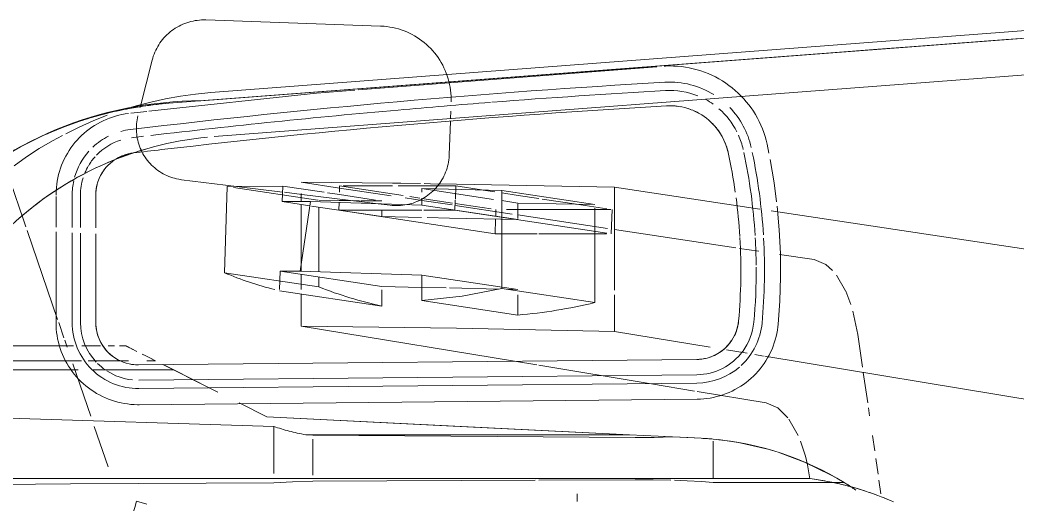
# Model space of a CAD drawing. Header units: inches. Extents: x -1221 to 179, y -822 to 880.
# Drawn here: x 71.1 to 78.06, y 191.94 to 195.32 of the extents above; entities that cross this region are included whole.
import ezdxf

# ---------------------------------------------------------------- set-up
doc = ezdxf.new("R2010")
doc.units = ezdxf.units.IN
doc.header["$MEASUREMENT"] = 0
doc.layers.add('X1$0$I-FURN', color=30, linetype='Continuous', lineweight=9)

# ---------------------------------------------------------------- blocks, each defined once
blk = doc.blocks.new('X1$0$Allsteel Seating Acuity Work-Conference Chair1 - Fully Adj_ Arms_ Mesh Back-5258284-FIRST FLOOR POWER _ SIGNAL')
at = {"layer": 'X1$0$I-FURN'}
for p, q in [((-11.0889, 4.849), (-11.4298, 2.5922)), ((-12.7014, 4.5547), (-12.2541, -1.3178)), ((-11.9474, -1.2944), (-12.3946, 4.578)), ((-12.3946, 4.578), (-11.9474, -1.2944)), ((-10.4147, 2.5483), (-10.0895, 4.5154)), ((-12.6375, 4.3995), (-12.6247, 4.2318)), ((-12.6247, 4.2318), (-12.1799, -1.6096)), ((-9.5511, 3.3429), (-9.4552, 3.3566)), ((-10.0539, 3.2703), (-9.9997, 3.2782)), ((-9.862, 3.2981), (-9.7537, 3.3137)), ((-9.7007, 3.3214), (-9.5918, 3.3371)), ((-10.5656, 3.1963), (-10.3378, 3.2292)), ((-10.3013, 3.2345), (-10.0895, 3.2652)), ((-10.8699, 3.1116), (-10.7753, 3.1483)), ((-10.7288, 3.1623), (-10.5656, 3.1963)), ((-10.9809, 3.0468), (-10.8713, 3.1109)), ((-11.1252, 2.6508), (-11.0889, 2.8908)), ((-9.5587, 2.8615), (-9.6563, 2.8444)), ((-9.862, 2.7797), (-9.9766, 2.7148)), ((-11.2965, 2.6482), (-11.4611, 2.6336)), ((-10.8008, 2.6524), (-10.9661, 2.6576)), ((-10.636, 2.6406), (-10.8008, 2.6524)), ((-11.832, 2.5758), (-11.895, 2.5629)), ((-10.403, 2.5669), (-10.4231, 2.5779)), ((-11.4418, 2.5124), (-11.5949, 1.499)), ((-11.1673, 2.3717), (-11.1473, 2.5045)), ((-10.4264, 2.4777), (-10.4165, 2.5372)), ((-10.3833, 2.5551), (-10.403, 2.5669)), ((-10.3274, 2.5151), (-10.3455, 2.5292)), ((-10.0895, 2.5572), (-10.1693, 2.0747)), ((-10.4589, 2.281), (-10.4353, 2.424)), ((-11.2991, 1.499), (-11.1714, 2.345)), ((-10.5882, 1.499), (-10.4781, 2.1652)), ((-10.1232, 2.1665), (-10.1276, 2.189)), ((-12.397, 2.1272), (-12.4061, 2.101)), ((-12.4212, 2.0477), (-12.4272, 2.0206)), ((-10.3545, -1.8204), (-10.3926, 2.0725)), ((-10.3926, 2.0725), (-10.3545, -1.8204)), ((-10.3545, -1.8204), (-10.3926, 2.0725)), ((-10.2476, -1.8194), (-10.2857, 2.0735)), ((-10.2278, 2.0741), (-10.1897, -1.8188)), ((-10.1721, 2.0576), (-10.2217, 1.7574)), ((-10.0769, -1.8177), (-10.115, 2.0752)), ((-12.4358, 1.9658), (-12.4384, 1.9382)), ((-12.4398, 1.8551), (-12.4393, 1.8459)), ((-12.4352, 1.7931), (-12.2741, -0.2859)), ((-10.2245, 1.7405), (-10.3518, 0.9704)), ((-11.5949, 1.499), (-10.8752, 1.499)), ((-11.4381, 1.4817), (-11.2694, 1.4764)), ((-11.4381, 0.8242), (-11.4381, 1.4723)), ((-10.8445, 1.499), (-10.5882, 1.499)), ((-11.4435, 1.4462), (-11.4754, 1.2349)), ((-11.434, 0.3862), (-11.2742, 1.4442)), ((-11.4011, 0.8242), (-11.3066, 1.4498)), ((-11.2694, 1.4434), (-11.2694, 0.9704)), ((-11.4727, 1.3614), (-11.5707, 0.7126)), ((-11.4484, 1.3614), (-10.7895, 1.3614)), ((-10.7895, 1.3614), (-10.8875, 0.7126)), ((-11.4754, 1.2349), (-11.5117, 0.9944)), ((-11.5154, 0.9704), (-11.537, 0.8273)), ((-11.2694, 0.9599), (-11.2694, 0.6662)), ((-10.354, 0.9576), (-10.6258, -0.6865)), ((-11.537, 0.8273), (-11.5543, 0.7126)), ((-11.4837, 0.8242), (-11.5005, 0.7126)), ((-11.3763, 0.8242), (-11.4792, 0.8242)), ((-11.3679, 0.8242), (-11.4691, 0.154)), ((-11.4671, 0.3873), (-11.4069, 0.7853)), ((-11.4381, 0.7457), (-11.4381, 0.8242)), ((-10.8802, 0.8242), (-10.9814, 0.154)), ((-10.8802, 0.8242), (-10.8821, 0.7494)), ((-10.7026, 0.8242), (-10.8431, 0.8242)), ((-10.7026, 0.8242), (-10.8038, 0.154)), ((-11.5707, 0.7126), (-11.5849, 0.154)), ((-10.8875, 0.7126), (-11.5707, 0.7126)), ((-11.5091, 0.6556), (-11.5849, 0.154)), ((-11.5617, 0.6634), (-11.574, 0.582)), ((-11.481, 0.3877), (-11.4431, 0.639)), ((-11.3911, 0.6701), (-11.4381, 0.6716)), ((-11.434, -0.4239), (-11.2694, 0.6662)), ((-11.2694, 0.6662), (-11.3715, 0.6695)), ((-10.8835, 0.6904), (-10.8915, 0.3477)), ((-11.5757, 0.5712), (-11.6028, 0.3916)), ((-12.2713, 0.3554), (-12.2915, 0.3524)), ((-12.073, 0.355), (-12.1242, 0.3568)), ((-11.8206, 0.3462), (-12.0523, 0.3543)), ((-11.5118, 0.3887), (-11.6028, 0.3916)), ((-11.6028, 0.3916), (-11.6028, 0.113)), ((-11.5163, 0.154), (-11.4838, 0.3694)), ((-11.434, 0.3862), (-11.5041, 0.3884)), ((-11.5023, 0.154), (-11.4702, 0.3666)), ((-11.434, 0.1696), (-11.434, 0.3862)), ((-10.8919, 0.3258), (-10.8956, 0.1535)), ((-11.619, 0.2158), (-11.6197, 0.1702)), ((-11.62, 0.1464), (-11.6219, 0.0078)), ((-11.5849, 0.154), (-11.5588, 0.154)), ((-11.5287, 0.0718), (-11.5184, 0.1403)), ((-11.5198, 0.0379), (-11.5023, 0.154)), ((-11.5176, 0.154), (-11.4691, 0.154)), ((-11.4691, 0.154), (-11.4936, -0.6215)), ((-11.434, -0.4239), (-11.434, 0.154)), ((-11.3889, -0.1251), (-11.3833, 0.1535)), ((-11.0083, -0.6948), (-10.9814, 0.154)), ((-10.9814, 0.154), (-10.8038, 0.154)), ((-10.8956, 0.1535), (-10.9012, -0.1251)), ((-11.6028, 0.113), (-11.6028, -0.0092)), ((-11.476, 0.0652), (-11.4797, 0.0795)), ((-11.6219, 0.0078), (-11.6226, -0.0505)), ((-11.5588, -0.1277), (-11.5359, 0.0244)), ((-11.6226, -0.0505), (-11.6292, -0.6865)), ((-11.6028, -0.0498), (-11.6028, -0.3936)), ((-11.5888, -0.419), (-11.5343, -0.0582)), ((-11.4787, -0.1504), (-11.4684, -0.0663)), ((-12.7189, -0.1345), (-12.7614, -1.3522)), ((-11.6028, -0.4186), (-11.5588, -0.1277)), ((-11.5, -0.2709), (-11.4983, -0.1251)), ((-11.3889, -0.1251), (-11.4628, -0.6143)), ((-11.434, -0.1251), (-11.3889, -0.1251)), ((-10.9012, -0.1251), (-11.0083, -0.8342)), ((-10.8792, -0.1251), (-10.7646, -0.1251)), ((-10.7646, -0.1251), (-10.8723, -0.8385)), ((-11.5439, -0.681), (-11.4787, -0.1504)), ((-11.5429, -0.4205), (-11.5048, -0.1682)), ((-11.5015, -0.4219), (-11.5007, -0.3444)), ((-11.5006, -0.3284), (-11.5001, -0.2794)), ((-11.6292, -0.6865), (-11.5888, -0.419)), ((-11.6028, -0.4186), (-11.5588, -0.42)), ((-11.5552, -0.5021), (-11.5429, -0.4205)), ((-11.5029, -0.5626), (-11.5015, -0.4219)), ((-11.4873, -0.4222), (-11.434, -0.4239)), ((-11.6025, -0.8154), (-11.5588, -0.5261)), ((-11.5039, -0.5695), (-11.5928, -1.1583)), ((-11.4936, -0.6215), (-11.0083, -0.6948)), ((-11.4936, -0.6215), (-11.4936, -0.8188)), ((-11.4645, -0.6259), (-11.4936, -0.8188)), ((-11.0041, -0.5626), (-11.4547, -0.5626)), ((-10.8983, -0.5626), (-10.9977, -1.2213)), ((-10.8983, -0.5626), (-10.9673, -0.5626)), ((-11.5588, -0.803), (-11.5439, -0.681)), ((-11.551, -0.6865), (-11.4936, -0.6865)), ((-11.4737, -0.6865), (-11.008, -0.6865)), ((-11.0083, -0.8342), (-11.0083, -0.6948)), ((-10.986, -0.6865), (-10.8806, -0.6865)), ((-10.8494, -0.6865), (-10.6258, -0.6865)), ((-11.6025, -0.8154), (-11.5995, -1.2022)), ((-11.4936, -0.8188), (-11.6025, -0.8154)), ((-11.6, -1.138), (-11.5605, -0.8167)), ((-10.881, -0.8382), (-11.0083, -0.8342)), ((-11.6469, -1.5204), (-11.6, -1.138)), ((-11.5995, -1.2022), (-10.9977, -1.2213)), ((-11.6649, -1.5967), (-11.6604, -1.5831)), ((-12.4812, -1.7262), (-12.1502, -1.8106)), ((-12.1229, -1.7628), (-12.1107, -1.8748)), ((-11.9495, -1.7868), (-11.9394, -1.8712)), ((-11.7806, -1.7585), (-11.7695, -1.7494)), ((-12.093, -1.8252), (-12.079, -1.8285)), ((-12.0506, -1.8333), (-12.0363, -1.8349)), ((-12.0076, -1.8363), (-11.9932, -1.8362)), ((-11.908, -1.8233), (-11.8942, -1.8192)), ((-12.1016, -1.9367), (-12.0967, -1.9591)), ((-12.0967, -1.9591), (-12.0908, -1.9813)), ((-12.0908, -1.9813), (-12.084, -2.0032)), ((-12.0679, -2.0461), (-12.0586, -2.0671)), ((-12.0257, -2.1274), (-12.0131, -2.1466)), ((-11.5396, -2.1191), (-11.3112, -2.1191)), ((-11.3112, -2.1191), (-11.5396, -2.1191)), ((-11.5396, -2.1191), (-11.3112, -2.1191)), ((-11.2682, -2.1191), (-10.6503, -2.1191)), ((-10.6503, -2.1191), (-11.2682, -2.1191)), ((-11.2682, -2.1191), (-10.6503, -2.1191)), ((-10.1678, -2.1331), (-10.1558, -2.1136)), ((-10.1558, -2.1136), (-10.1446, -2.0936)), ((-11.9858, -2.1835), (-11.971, -2.201)), ((-11.5396, -2.2261), (-11.3128, -2.2261)), ((-11.5396, -2.284), (-11.3137, -2.284)), ((-11.2765, -2.284), (-10.6503, -2.284)), ((-11.2736, -2.2261), (-10.6503, -2.2261)), ((-11.8498, -2.3055), (-11.8303, -2.3176)), ((-11.8303, -2.3176), (-11.8103, -2.3288)), ((-11.8103, -2.3288), (-11.7899, -2.3392)), ((-11.5303, -2.3967), (-11.3154, -2.3967)), ((-11.2822, -2.3967), (-10.6503, -2.3967))]:
    blk.add_line(p, q, dxfattribs=at)
at = {"layer": 'X1$0$I-FURN', "lineweight": 13}
for p, q in [((-12.1969, -1.3862), (-12.663, 4.7339)), ((-9.4053, 3.4285), (-9.4249, 3.382)), ((-9.443, 3.336), (-9.4632, 3.2805)), ((-9.4738, 3.2493), (-9.4938, 3.1849)), ((-9.4938, 3.1849), (-9.5202, 3.0858)), ((-9.5237, 3.0711), (-9.5367, 3.0109)), ((-9.5332, 3.1013), (-9.5332, 3.0243)), ((-9.5332, 3.0243), (-9.5332, 2.1861)), ((-9.545, 2.9668), (-9.5606, 2.8632)), ((-9.5606, 2.8632), (-9.5606, 2.1861)), ((-9.5606, 0.9451), (-9.5606, 2.8632)), ((-9.676, 2.8252), (-9.7408, 2.6531)), ((-9.813, 2.3642), (-9.833, 2.2229)), ((-9.5606, 2.1861), (-9.8232, 2.1861)), ((-9.5606, 2.1826), (-9.5606, 2.1082)), ((-9.8424, 2.1033), (-9.8523, 1.9024)), ((-9.5606, 2.1053), (-9.5606, 2.0106)), ((-9.5606, 2.0012), (-9.5606, 1.9084)), ((-9.8671, 1.6037), (-9.8523, 1.9024)), ((-9.8523, 1.9024), (-9.8671, 1.6037)), ((-9.5606, 1.8884), (-9.5606, 1.7693)), ((-9.5508, 1.8922), (-9.5532, 1.7691)), ((-9.5606, 1.766), (-9.5606, 1.2379)), ((-9.5532, 1.7691), (-9.5536, 1.6421)), ((-9.8671, 1.6037), (-9.9923, -0.9273)), ((-9.8671, -0.6542), (-9.8671, 1.6037)), ((-9.8649, -0.6061), (-9.8473, 1.6421)), ((-9.5536, 1.6421), (-9.5504, 0.9704)), ((-9.5606, 1.2379), (-9.5606, 0.9704)), ((-9.401, 1.2379), (-9.454, 1.2379)), ((-9.5606, 0.9451), (-9.5606, -0.6061)), ((-9.5606, -3.4708), (-9.5606, 0.9451)), ((-9.5503, 0.9451), (-9.5428, -0.6061)), ((-9.5856, -0.6061), (-9.8371, -0.6061)), ((-9.5606, -0.6087), (-9.5606, -0.7409)), ((-9.5606, -0.7487), (-9.5606, -0.8683)), ((-10.003, -3.3609), (-9.9247, -0.8768)), ((-9.5965, -0.8768), (-9.9247, -0.8768)), ((-9.5606, -0.8768), (-9.5606, -2.0042)), ((-9.5321, -0.8768), (-9.5246, -2.296)), ((-10.0888, -1.1187), (-9.9923, -0.9273)), ((-9.9923, -0.9273), (-10.0872, -1.1156)), ((-10.1638, -1.2675), (-10.1941, -1.3278)), ((-10.1941, -1.3278), (-10.1646, -1.2691)), ((-10.3569, -1.651), (-10.1945, -1.3285)), ((-10.1945, -1.3285), (-10.3189, -1.5756)), ((-10.3189, -1.5756), (-10.3563, -1.6497)), ((-10.3189, -2.1375), (-10.3189, -1.5756)), ((-10.3937, -1.724), (-10.4239, -1.7839)), ((-10.4128, -1.7619), (-10.3834, -1.7035)), ((-10.3834, -1.7628), (-10.3834, -1.7035)), ((-10.4297, -1.7956), (-10.4148, -1.7658)), ((-9.3836, -1.7628), (-9.4027, -1.8357)), ((-10.4863, -1.9078), (-10.4865, -1.9083)), ((-10.4865, -1.9083), (-10.4865, -1.9538)), ((-10.4765, -1.8884), (-10.4863, -1.9078)), ((-10.3834, -1.9498), (-10.3834, -1.8917)), ((-10.4865, -1.9879), (-10.4865, -2.0332)), ((-10.3834, -2.1726), (-10.3834, -1.9498)), ((-9.5606, -2.0042), (-9.5606, -2.8327)), ((-9.9242, -2.1298), (-9.6432, -2.0337)), ((-9.6432, -2.0337), (-9.9242, -2.1298)), ((-10.4865, -2.0873), (-10.4865, -2.2157)), ((-10.3628, -2.2798), (-9.9977, -2.1549)), ((-9.9977, -2.1549), (-10.3628, -2.2798)), ((-10.3834, -2.2838), (-10.3834, -2.2183)), ((-10.4865, -2.2743), (-10.4865, -2.329)), ((-10.3834, -3.2929), (-10.3834, -2.2838)), ((-10.3189, -3.3111), (-10.3189, -2.2428)), ((-10.6503, -2.3781), (-10.5431, -2.3415)), ((-10.5431, -2.3415), (-10.6503, -2.3781)), ((-10.528, -2.3363), (-10.4786, -2.3194)), ((-10.4786, -2.3194), (-10.528, -2.3363)), ((-10.4865, -2.329), (-10.4865, -3.2638)), ((-11.2924, -2.5978), (-10.6711, -2.3853)), ((-10.6711, -2.3853), (-11.2924, -2.5978)), ((-11.6246, -2.7114), (-11.3741, -2.6257)), ((-11.3741, -2.6257), (-11.6246, -2.7114)), ((-11.3741, -2.6257), (-11.3186, -2.6067)), ((-11.3186, -2.6067), (-11.3741, -2.6257))]:
    blk.add_line(p, q, dxfattribs=at)
at = {"layer": 'X1$0$I-FURN', "flags": 128}
for points in [[(-12.1799, -1.6096), (-12.2734, -0.3811), (-12.3595, 0.7487), (-12.4363, 1.7575), (-12.5024, 2.6256), (-12.5565, 3.336), (-12.5976, 3.8749), (-12.6247, 4.2318), (-12.6375, 4.3995)], [(-11.0889, 2.8908), (-11.0553, 2.9718), (-11.0131, 3.0198)], [(-9.6563, 2.8444), (-9.7169, 2.83), (-9.8231, 2.7958)], [(-10.9661, 2.6576), (-11.1314, 2.6562), (-11.2965, 2.6482)], [(-9.9847, 2.7087), (-10.0539, 2.6392), (-10.0895, 2.5572)], [(-11.4923, 2.6296), (-11.6251, 2.6125), (-11.788, 2.5848)], [(-10.4646, 2.5975), (-10.4859, 2.606), (-10.5075, 2.6137), (-10.5294, 2.6205), (-10.5515, 2.6264), (-10.5739, 2.6314), (-10.5965, 2.6356), (-10.6192, 2.6388), (-10.636, 2.6406)], [(-10.4231, 2.5779), (-10.4436, 2.5881), (-10.4646, 2.5975)], [(-11.895, 2.5629), (-11.922, 2.5564), (-11.9487, 2.5489), (-11.975, 2.5403), (-12.001, 2.5307), (-12.0266, 2.52), (-12.0518, 2.5084), (-12.0764, 2.4957), (-12.1006, 2.482), (-12.1241, 2.4674), (-12.1471, 2.4519), (-12.1694, 2.4354)], [(-10.3455, 2.5292), (-10.3642, 2.5425), (-10.3833, 2.5551)], [(-10.2767, 2.4687), (-10.293, 2.4848), (-10.3099, 2.5003), (-10.3274, 2.5151)], [(-12.1694, 2.4354), (-12.1911, 2.4181), (-12.212, 2.3999), (-12.2322, 2.3809)], [(-10.1276, 2.189), (-10.1328, 2.2113), (-10.1389, 2.2334), (-10.1459, 2.2553), (-10.1538, 2.2768), (-10.1625, 2.298), (-10.172, 2.3189), (-10.1824, 2.3393), (-10.1936, 2.3594), (-10.2056, 2.3789), (-10.2183, 2.398), (-10.2318, 2.4165), (-10.2461, 2.4345), (-10.261, 2.4519), (-10.2767, 2.4687)], [(-12.2322, 2.3809), (-12.2516, 2.3612), (-12.2702, 2.3406)], [(-12.2702, 2.3406), (-12.288, 2.3193), (-12.3049, 2.2974), (-12.3209, 2.2747), (-12.336, 2.2515), (-12.3502, 2.2276), (-12.3634, 2.2032), (-12.3756, 2.1783), (-12.3868, 2.153), (-12.397, 2.1272)], [(-10.1173, 2.121), (-10.1198, 2.1438), (-10.1232, 2.1665)], [(-12.4061, 2.101), (-12.4142, 2.0745), (-12.4212, 2.0477)], [(-10.115, 2.0752), (-10.1157, 2.0981), (-10.1173, 2.121)], [(-12.4272, 2.0206), (-12.432, 1.9933), (-12.4358, 1.9658)], [(-12.4384, 1.9382), (-12.44, 1.9105), (-12.4404, 1.8828), (-12.4398, 1.8551)], [(-11.5949, 1.499), (-11.6163, 0.3969), (-11.619, 0.2158)], [(-10.6258, -0.6865), (-10.6117, 0.3969), (-10.5882, 1.499)], [(-11.4837, 0.8242), (-11.4784, 1.0925), (-11.4727, 1.3614)], [(-11.3825, 0.1921), (-11.3791, 0.3477), (-11.3679, 0.8242)], [(-10.8038, 0.154), (-10.8347, 0.4358), (-10.8875, 0.7126)], [(-12.2915, 0.3524), (-12.3116, 0.3487), (-12.3316, 0.3441)], [(-12.1896, 0.3591), (-12.21, 0.3594), (-12.2305, 0.3589), (-12.2509, 0.3575), (-12.2713, 0.3554)], [(-12.3709, 0.3326), (-12.3901, 0.3257), (-12.4091, 0.318), (-12.4277, 0.3095), (-12.446, 0.3004), (-12.464, 0.2904), (-12.4815, 0.2798), (-12.4985, 0.2685), (-12.5151, 0.2566), (-12.5312, 0.2439), (-12.5468, 0.2307), (-12.5619, 0.2168), (-12.5763, 0.2023), (-12.5902, 0.1873), (-12.6035, 0.1717), (-12.6161, 0.1556), (-12.6281, 0.139), (-12.6394, 0.1219), (-12.6501, 0.1044), (-12.66, 0.0865), (-12.6692, 0.0683), (-12.6776, 0.0496), (-12.6853, 0.0306), (-12.6923, 0.0114), (-12.6984, -0.0081), (-12.7038, -0.0279), (-12.7084, -0.0478), (-12.7122, -0.0679), (-12.7151, -0.0882), (-12.7173, -0.1086), (-12.7186, -0.129), (-12.7189, -0.1345)], [(-12.3316, 0.3441), (-12.3513, 0.3387), (-12.3709, 0.3326)], [(-11.7993, 0.3448), (-11.814, 0.3459), (-11.8206, 0.3462)], [(-11.6994, 0.3211), (-11.7133, 0.3262), (-11.7273, 0.3307), (-11.7414, 0.3347), (-11.7557, 0.3381), (-11.7702, 0.3409), (-11.7847, 0.3432), (-11.7993, 0.3448)], [(-11.61, 0.2707), (-11.6219, 0.2795), (-11.6341, 0.2877), (-11.6466, 0.2954), (-11.6594, 0.3026), (-11.6725, 0.3093), (-11.6859, 0.3155), (-11.6994, 0.3211)], [(-11.5874, 0.252), (-11.5985, 0.2616), (-11.61, 0.2707)], [(-11.5068, 0.1477), (-11.5139, 0.1607), (-11.5214, 0.1733), (-11.5294, 0.1856), (-11.538, 0.1976), (-11.547, 0.2093), (-11.5564, 0.2205), (-11.5663, 0.2314), (-11.5766, 0.2419), (-11.5874, 0.252)], [(-11.4797, 0.0795), (-11.4841, 0.0935), (-11.4889, 0.1074), (-11.4944, 0.1211), (-11.5003, 0.1345), (-11.5068, 0.1477)], [(-11.4684, -0.0663), (-11.4669, -0.0516), (-11.466, -0.0369), (-11.4656, -0.0222), (-11.4659, -0.0075), (-11.4668, 0.0072), (-11.4682, 0.0218), (-11.4702, 0.0364), (-11.4728, 0.0509), (-11.476, 0.0652)], [(-12.2721, -0.3119), (-12.2514, -0.5791), (-12.1242, -1.7505)], [(-12.2541, -1.3178), (-12.244, -1.4231), (-12.2297, -1.528), (-12.2111, -1.6322), (-12.1884, -1.7355), (-12.1616, -1.8379), (-12.1308, -1.9391)], [(-12.7614, -1.3522), (-12.7616, -1.3671), (-12.7612, -1.382), (-12.7603, -1.3969), (-12.7587, -1.4117), (-12.7565, -1.4265), (-12.7538, -1.4411), (-12.7505, -1.4556), (-12.7466, -1.47), (-12.7421, -1.4842), (-12.7371, -1.4982), (-12.7315, -1.512), (-12.7253, -1.5256), (-12.7186, -1.5389), (-12.7114, -1.552), (-12.7037, -1.5647), (-12.6955, -1.5771), (-12.6868, -1.5892), (-12.6776, -1.6009), (-12.6679, -1.6123), (-12.6578, -1.6232), (-12.6473, -1.6338), (-12.6363, -1.6439), (-12.625, -1.6535), (-12.6133, -1.6627), (-12.6012, -1.6715), (-12.5888, -1.6797), (-12.576, -1.6874), (-12.563, -1.6946), (-12.5497, -1.7013), (-12.5361, -1.7075), (-12.5223, -1.7131), (-12.5083, -1.7181), (-12.4941, -1.7226), (-12.4812, -1.7262)], [(-11.6604, -1.5831), (-11.6564, -1.5693), (-11.653, -1.5553), (-11.6501, -1.5412), (-11.6478, -1.527), (-11.6469, -1.5204)], [(-11.7032, -1.6739), (-11.6955, -1.6617), (-11.6884, -1.6492), (-11.6817, -1.6365), (-11.6756, -1.6235), (-11.67, -1.6102), (-11.6649, -1.5967)], [(-11.7695, -1.7494), (-11.7587, -1.7398), (-11.7484, -1.7297), (-11.7385, -1.7193), (-11.729, -1.7085), (-11.7199, -1.6973), (-11.7113, -1.6858), (-11.7032, -1.6739)], [(-11.8942, -1.8192), (-11.8806, -1.8145), (-11.8672, -1.8093), (-11.854, -1.8036), (-11.841, -1.7973), (-11.8283, -1.7905), (-11.8159, -1.7833)], [(-11.8159, -1.7833), (-11.8038, -1.7755), (-11.792, -1.7672), (-11.7806, -1.7585)], [(-12.079, -1.8285), (-12.0648, -1.8312), (-12.0506, -1.8333)], [(-12.0363, -1.8349), (-12.0219, -1.8359), (-12.0076, -1.8363)], [(-11.9932, -1.8362), (-11.9788, -1.8355), (-11.9645, -1.8342), (-11.9502, -1.8323), (-11.936, -1.8299), (-11.9219, -1.8269), (-11.908, -1.8233)], [(-10.1446, -2.0936), (-10.1342, -2.0732), (-10.1246, -2.0523), (-10.1158, -2.0311), (-10.108, -2.0096), (-10.1009, -1.9877), (-10.0948, -1.9656), (-10.0896, -1.9433), (-10.0852, -1.9208), (-10.0818, -1.8981), (-10.0792, -1.8753), (-10.0776, -1.8525), (-10.0769, -1.8295), (-10.0769, -1.8177)], [(-12.1089, -1.8914), (-12.1057, -1.9141), (-12.1016, -1.9367)], [(-12.084, -2.0032), (-12.0764, -2.0248), (-12.0679, -2.0461)], [(-12.0959, -2.039), (-12.057, -2.1374), (-12.0143, -2.2342), (-11.9677, -2.3292)], [(-12.0586, -2.0671), (-12.0484, -2.0876), (-12.0374, -2.1078), (-12.0257, -2.1274)], [(-12.0131, -2.1466), (-11.9998, -2.1653), (-11.9858, -2.1835)], [(-10.4918, -2.3744), (-10.4699, -2.3676), (-10.4483, -2.36), (-10.427, -2.3515), (-10.406, -2.3421), (-10.3855, -2.3319), (-10.3654, -2.3209), (-10.3457, -2.3092), (-10.3265, -2.2966), (-10.3078, -2.2833), (-10.2897, -2.2692), (-10.2722, -2.2544), (-10.2552, -2.239), (-10.2389, -2.2228), (-10.2233, -2.2061), (-10.2083, -2.1887), (-10.1941, -2.1707), (-10.1805, -2.1522), (-10.1678, -2.1331)], [(-11.971, -2.201), (-11.9556, -2.218), (-11.9395, -2.2343)], [(-11.9395, -2.2343), (-11.9227, -2.2499), (-11.9053, -2.2649), (-11.8874, -2.2792), (-11.8689, -2.2927), (-11.8498, -2.3055)], [(-11.956, -2.3508), (-11.9173, -2.4223), (-11.8633, -2.5133)], [(-11.7899, -2.3392), (-11.7691, -2.3488), (-11.7479, -2.3576), (-11.7263, -2.3655)], [(-11.7263, -2.3655), (-11.7045, -2.3725), (-11.6824, -2.3787), (-11.6601, -2.3839), (-11.6376, -2.3883), (-11.6149, -2.3918), (-11.5921, -2.3943), (-11.5692, -2.396), (-11.5463, -2.3967), (-11.5396, -2.3967)], [(-10.6503, -2.3967), (-10.6273, -2.3963), (-10.6044, -2.3949)], [(-10.6044, -2.3949), (-10.5816, -2.3926), (-10.5589, -2.3894), (-10.5363, -2.3853), (-10.514, -2.3803), (-10.4918, -2.3744)], [(-11.8633, -2.5133), (-11.8056, -2.602), (-11.7445, -2.6884)]]:
    blk.add_lwpolyline(points, dxfattribs=at)
at = {"layer": 'X1$0$I-FURN', "lineweight": 13, "flags": 128}
for points in [[(-9.5332, 3.1013), (-9.5289, 3.1083), (-9.5246, 3.1152)], [(-9.5608, 3.0551), (-9.5885, 3.0058), (-9.676, 2.8252)], [(-9.7524, 2.6164), (-9.7664, 2.5689), (-9.813, 2.3642)], [(-9.5332, 2.1861), (-9.5406, 2.1054), (-9.5466, 2.006), (-9.5501, 1.9178)], [(-9.8523, 1.9024), (-9.847, 2.0093), (-9.8424, 2.1033)], [(-9.8473, 1.6421), (-9.848, 1.7745), (-9.8523, 1.9024)], [(-9.9923, -0.9273), (-9.9303, 0.3273), (-9.8671, 1.6037)], [(-9.8671, -0.6542), (-9.866, -0.6303), (-9.8649, -0.6061)], [(-9.5428, -0.6061), (-9.5383, -0.7472), (-9.5321, -0.8768)], [(-10.4865, -1.9083), (-10.4817, -1.8986), (-10.4627, -1.861)], [(-10.4481, -1.8321), (-10.4658, -1.8672), (-10.4765, -1.8884)], [(-9.4027, -1.8357), (-9.3599, -1.8478), (-9.3178, -1.8601)], [(-9.5246, -2.296), (-9.5195, -2.7839), (-9.5096, -3.2563), (-9.5035, -3.4641)]]:
    blk.add_lwpolyline(points, dxfattribs=at)
at = {"layer": 'X1$0$I-FURN', "lineweight": 13}
for centre, radius, start, end in [((-11.049, 3.1641), 2.7152, 1.96956, 86.84368), ((-7.7414, 1.9993), 2.1036, 148.40727, 174.90652), ((-9.5606, -1.3862), 2.6363, 180, 270)]:
    blk.add_arc(centre, radius, start, end, dxfattribs=at)
at = {"layer": 'X1$0$I-FURN'}
for centre, radius, start, end in [((-11.0139, -1.475), 4.0201, 93.53101, 101.79303), ((-11.0139, -1.475), 4.0201, 84.75274, 93.22235), ((-10.6884, 2.0696), 0.4606, 42.65692, 84.75274), ((-11.7472, 1.8856), 0.5804, 102.30928, 134.04203), ((-11.0139, -1.475), 3.9623, 93.53101, 101.98865), ((-11.0139, -1.475), 3.9623, 90.53056, 93.28225), ((-11.0139, -1.475), 3.9623, 84.75274, 90.31864), ((-10.6884, 2.0696), 0.4027, 53.51848, 84.75274), ((-11.7472, 1.8856), 0.5225, 102.30928, 113.62167), ((-11.0139, -1.475), 3.8553, 93.53101, 97.56083), ((-11.0139, -1.475), 3.8553, 93.53101, 97.56083), ((-11.0139, -1.475), 3.8553, 93.53101, 97.56083), ((-11.0139, -1.475), 3.8553, 84.75274, 93.3976), ((-11.0139, -1.475), 3.8553, 84.75274, 93.3976), ((-11.0139, -1.475), 3.8553, 84.75274, 93.3976), ((-10.6884, 2.0696), 0.4027, 0.56111, 53.37264), ((-10.6884, 2.0696), 0.4606, 0.56111, 40.68727), ((-11.7472, 1.8856), 0.5225, 116.59643, 139.14409), ((-11.0139, -1.475), 3.8553, 98.14904, 102.30928), ((-11.0139, -1.475), 3.8553, 98.14904, 102.30928), ((-11.0139, -1.475), 3.8553, 98.14904, 102.30928), ((-10.6884, 2.0696), 0.2958, 64.3522, 84.75274), ((-10.6884, 2.0696), 0.2958, 70.7208, 84.75274), ((-10.6884, 2.0696), 0.2958, 57.1959, 84.75274), ((-10.6884, 2.0696), 0.2958, 57.1959, 70.7208), ((-10.6884, 2.0696), 0.2958, 14.59304, 56.68886), ((-10.6884, 2.0696), 0.2958, 0.56111, 56.68886), ((-10.6884, 2.0696), 0.2958, 23.47107, 55.60086), ((-11.7472, 1.8856), 0.4156, 102.94112, 135.20275), ((-11.7472, 1.8856), 0.4156, 122.03996, 129.30094), ((-11.7472, 1.8856), 0.4156, 122.03996, 129.30094), ((-11.7472, 1.8856), 0.4156, 102.85801, 115.80511), ((-11.7472, 1.8856), 0.4156, 102.85801, 115.80511), ((-11.7472, 1.8856), 0.5804, 148.16175, 183.28425), ((-11.7472, 1.8856), 0.5225, 144.7846, 151.35435), ((-11.7472, 1.8856), 0.4156, 133.67713, 156.29259), ((-11.7472, 1.8856), 0.4156, 133.67713, 156.29259), ((-10.6884, 2.0696), 0.2958, 0.56111, 23.47107), ((-10.6884, 2.0696), 0.2958, 0.56111, 14.59304), ((-11.7472, 1.8856), 0.5225, 158.21055, 183.28425), ((-11.7472, 1.8856), 0.4156, 159.59356, 183.28425), ((-11.7472, 1.8856), 0.4156, 159.59356, 183.28425), ((-11.7472, 1.8856), 0.4156, 151.36206, 163.61537), ((-11.7472, 1.8856), 0.4156, 169.81844, 183.28425), ((48.2719, 5.3297), 60.6983, 183.285636, 186.819839), ((48.2719, 5.3297), 60.6404, 183.284248, 184.432141), ((48.2719, 5.3297), 60.5335, 183.284248, 186.63085), ((48.2719, 5.3297), 60.5335, 183.284248, 186.63085), ((48.2719, 5.3297), 60.5335, 183.284248, 186.63085), ((48.2719, 5.3297), 60.6404, 184.441648, 185.052043), ((48.2719, 5.3297), 60.6404, 185.052043, 186.690111), ((-9.6161, -1.1169), 2.338, 185.45794, 204.32656), ((-9.6161, -1.1169), 2.338, 185.45794, 222.95728), ((-9.5936, -1.4127), 2.5937, 184.35531, 192.49599), ((48.2719, 5.3297), 60.5335, 186.63085, 186.819839), ((48.2719, 5.3297), 60.5335, 186.63085, 186.819839), ((48.2719, 5.3297), 60.5335, 186.63085, 186.819839), ((-11.5396, -1.8233), 0.2958, 186.81984, 211.98861), ((-11.5396, -1.8233), 0.2958, 186.81984, 214.54656), ((-11.5396, -1.8233), 0.2958, 186.81984, 214.54656), ((-10.6503, -1.8233), 0.4606, 270, 0.56111), ((-10.6503, -1.8233), 0.2958, 326.63093, 0.56111), ((-10.6503, -1.8233), 0.2958, 347.6238, 0.56111), ((-10.6503, -1.8233), 0.2958, 347.6238, 0.56111), ((-10.6503, -1.8233), 0.4027, 326.96384, 354.13875), ((-11.5396, -1.8233), 0.4606, 186.81984, 195.25318), ((-11.5396, -1.8233), 0.4027, 197.55091, 226.11761), ((-9.5936, -1.4127), 2.5938, 192.68798, 196.28211), ((-11.5396, -1.8233), 0.2958, 211.98861, 228.40992), ((-10.6503, -1.8233), 0.2958, 270, 334.6865), ((-10.6503, -1.8233), 0.2958, 295.45532, 326.63093), ((-10.6503, -1.8233), 0.2958, 321.7492, 334.6865), ((-11.5396, -1.8233), 0.4606, 206.61123, 223.39645), ((-9.6161, -1.1169), 2.338, 204.32656, 222.95728), ((-11.5396, -1.8233), 0.2958, 228.40992, 265.91754), ((-11.5396, -1.8233), 0.2958, 228.40992, 242.27328), ((-11.5396, -1.8233), 0.2958, 228.40992, 242.27328), ((-10.6503, -1.8233), 0.2958, 282.9373, 308.8119), ((-10.6503, -1.8233), 0.4027, 315.28055, 325.31392), ((-9.5936, -1.4127), 2.5938, 196.28211, 199.72571), ((-11.5396, -1.8233), 0.4027, 228.40992, 239.14099), ((-11.5396, -1.8233), 0.2958, 256.13664, 266.23005), ((-11.5396, -1.8233), 0.2958, 256.13664, 270), ((-11.5396, -1.8233), 0.2958, 265.91754, 270), ((-11.5396, -1.8233), 0.2958, 266.23005, 270), ((-10.6503, -1.8233), 0.2958, 270, 289.35645), ((-10.6503, -1.8233), 0.2958, 270, 282.9373), ((-10.6503, -1.8233), 0.4027, 270, 313.43177), ((-11.5396, -1.8233), 0.4606, 228.40992, 254.31579), ((-11.5396, -1.8233), 0.4027, 239.24419, 247.47493), ((-11.5396, -1.8233), 0.4027, 252.56643, 270), ((-9.5936, -1.4127), 2.5937, 199.72571, 202.979), ((-11.5396, -1.8233), 0.4606, 257.56128, 270), ((-9.5936, -1.4127), 2.5937, 203.15416, 207.80079), ((-9.5936, -1.4127), 2.5937, 207.80079, 213.25481)]:
    blk.add_arc(centre, radius, start, end, dxfattribs=at)
blk.add_ellipse((-13.702, -0.2299), major_axis=(-2.8634, 0.4325), ratio=0.886817, start_param=2.9152, end_param=3.059202, dxfattribs=at)
at = {"layer": 'X1$0$I-FURN', "lineweight": 13}
for points in [[(-9.521, 3.0823), (-9.4909, 3.2093), (-9.4491, 3.3307), (-9.3981, 3.4448)], [(-9.5606, 2.8632), (-9.556, 2.9001), (-9.5448, 2.9737), (-9.5296, 3.0463), (-9.521, 3.0823)], [(-9.8424, 2.1033), (-9.8416, 2.1189), (-9.8398, 2.1483), (-9.8377, 2.1741), (-9.8366, 2.1861)], [(-9.9247, -0.8768), (-9.913, -0.8429), (-9.8916, -0.772), (-9.8745, -0.6946), (-9.8671, -0.6542)]]:
    blk.add_open_spline(points, degree=3, dxfattribs=at)
for points, knots in [([(-9.5246, 3.1152), (-9.5231, 3.1176), (-9.5201, 3.1223), (-9.5152, 3.13), (-9.5121, 3.1349), (-9.5103, 3.1376), (-9.5094, 3.139)], [0, 0, 0, 0, 0.0714286, 0.1071429, 0.125, 0.1428571, 0.1428571, 0.1428571, 0.1428571]), ([(-9.5094, 3.139), (-9.5085, 3.1404), (-9.5067, 3.1433), (-9.5025, 3.1497), (-9.4967, 3.1585), (-9.4904, 3.168), (-9.4852, 3.1758), (-9.4825, 3.1797), (-9.4812, 3.1817)], [0.1428571, 0.1428571, 0.1428571, 0.1428571, 0.1607143, 0.1785714, 0.2142857, 0.25, 0.2678571, 0.2857143, 0.2857143, 0.2857143, 0.2857143])]:
    blk.add_open_spline(points, degree=3, knots=knots, dxfattribs=at)
at = {"layer": 'X1$0$I-FURN'}
for points in [[(-10.7895, 1.3614), (-10.768, 1.2728), (-10.732, 1.0947), (-10.7101, 0.9146), (-10.7026, 0.8242)], [(-10.7646, -0.1251), (-10.7812, -0.2), (-10.8201, -0.3479), (-10.8703, -0.4917), (-10.8983, -0.5626)], [(-11.9662, -2.4607), (-12.0254, -2.3266), (-12.1212, -2.048), (-12.1687, -1.7565), (-12.1799, -1.6096)]]:
    blk.add_open_spline(points, degree=3, dxfattribs=at)
blk.add_open_spline([(-9.8539, -3.9933), (-10.0353, -3.975), (-10.3942, -3.9001), (-10.8557, -3.6957), (-11.1762, -3.4756), (-11.3819, -3.2951), (-11.6681, -3.0008), (-11.8559, -2.7104), (-11.9662, -2.4607)], degree=3, knots=[0, 0, 0, 0, 0.2, 0.4, 0.55, 0.625, 0.7, 1, 1, 1, 1], dxfattribs=at)
blk = doc.blocks.new('X1')
at = {"layer": 'X1$0$I-FURN', "rotation": 269.9999999999997}
blk.add_blockref('X1$0$Allsteel Seating Acuity Work-Conference Chair1 - Fully Adj_ Arms_ Mesh Back-5258284-FIRST FLOOR POWER _ SIGNAL', (73.7495, 182.56), dxfattribs=at)

msp = doc.modelspace()

# ---------------------------------------------------------------- block references
at = {"color": 253}
msp.add_blockref('X1', (0, 0), dxfattribs=at)

doc.saveas('drawing.dxf')
